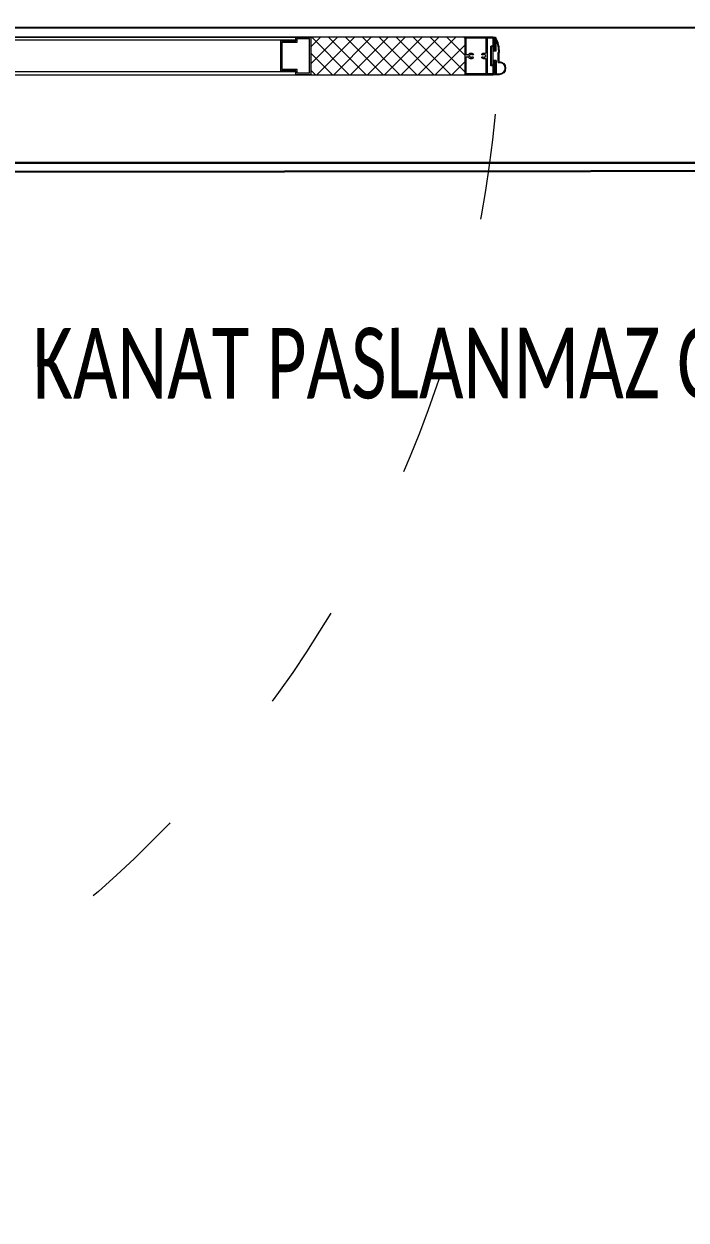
# Model space of a CAD drawing. Header units: millimetres. Extents: x -10496 to -5455, y -188 to 7293.
# Drawn here: x -7085.7 to -7010.7, y 2832.6 to 2968 of the extents above; entities that cross this region are included whole.
import ezdxf

# ---------------------------------------------------------------- set-up
doc = ezdxf.new("R2010")
doc.units = ezdxf.units.MM
doc.linetypes.add('ACAD_ISO03W100', pattern=[30, 12, -18])
for name, color, linetype in [('02_BEMASSUNG', 4, 'Continuous'), ('GJC ALAN', 2, 'Continuous'), ('İÇERİK1', 14, 'Continuous'), ('Kıtc-006 Yazı 001', 1, 'Continuous')]:
    doc.layers.add(name, color=color, linetype=linetype)
for name, color, linetype, lineweight in [('A-RCON-1', 8, 'Continuous', 5), ('GJC_duvar', 10, 'Continuous', 30), ('GJC_ölçüler', 253, 'Continuous', 5)]:
    doc.layers.add(name, color=color, linetype=linetype, lineweight=lineweight)
doc.styles.add('Ölçü50', font='calibri.ttf', dxfattribs={"width": 0.7})

# ---------------------------------------------------------------- blocks, each defined once
blk = doc.blocks.new('ADSAFDF')
for p, q in [((21262.34, -21268.38), (21264.66, -21266.77)), ((21264.66, -21266.77), (21270.38, -21267.22)), ((21270.38, -21267.22), (21278.27, -21268.63)), ((21261.02, -21269.79), (21262.34, -21268.38)), ((21278.27, -21268.63), (21292.07, -21276.4)), ((21247.31, -21273.41), (21256.11, -21270.2)), ((21256.11, -21270.2), (21250.72, -21271.44)), ((21256.11, -21270.2), (21251.87, -21271.84)), ((21256.11, -21270.2), (21251.9, -21275.08)), ((21261.17, -21269.76), (21256.11, -21270.2)), ((21256.11, -21270.2), (21256.11, -21270.2)), ((21257.32, -21272.41), (21261.02, -21269.79)), ((21250.72, -21271.44), (21244.84, -21273.65)), ((21251.87, -21271.84), (21249.58, -21273.94)), ((21279.43, -21271.97), (21278.76, -21274.43)), ((21215.46, -21274.95), (21219.5, -21274.25)), ((21219.5, -21274.25), (21222.21, -21274.4)), ((21233.74, -21274.44), (21222.66, -21274.59)), ((21231.71, -21278.77), (21233.74, -21274.44)), ((21233.74, -21274.44), (21237.08, -21273.82)), ((21233.74, -21274.44), (21233.74, -21274.44)), ((21237.08, -21273.82), (21242.15, -21274.74)), ((21242.55, -21274.44), (21241.72, -21275.08)), ((21244.84, -21273.65), (21242.55, -21274.44)), ((21244.26, -21279.78), (21247.31, -21273.41)), ((21249.58, -21273.94), (21247.36, -21276)), ((21278.76, -21274.43), (21276.56, -21276.22)), ((21209.1, -21276.46), (21210.96, -21275.72)), ((21210.96, -21275.72), (21215.46, -21274.95)), ((21222.66, -21274.59), (21216.44, -21276.64)), ((21251.9, -21275.08), (21248.72, -21282.18)), ((21270.07, -21275.17), (21270.71, -21281.97)), ((21208.21, -21278.1), (21209.1, -21276.46)), ((21216.44, -21276.64), (21213.19, -21277.78)), ((21247.36, -21276), (21245.7, -21281.37)), ((21276.56, -21276.22), (21270.08, -21276.47)), ((21291.99, -21280.36), (21276.56, -21276.22)), ((21292.07, -21276.4), (21294.15, -21277.14)), ((21294.15, -21277.14), (21298.59, -21279.39)), ((21208.12, -21279.52), (21208.21, -21278.1)), ((21213.19, -21277.78), (21211.6, -21278.1)), ((21211.6, -21278.1), (21213.58, -21281.03)), ((21211.87, -21281.41), (21208.12, -21279.52)), ((21233.5, -21282.16), (21231.71, -21278.77)), ((21243.7, -21285.09), (21244.26, -21279.78)), ((21298.59, -21279.39), (21299.34, -21280.85)), ((21213.58, -21281.03), (21220.83, -21282.23)), ((21293.14, -21281.16), (21291.99, -21280.36)), ((21294.94, -21282.28), (21293.14, -21281.16)), ((21296.96, -21280.9), (21299.5, -21282.98)), ((21299.34, -21280.85), (21302.01, -21282.61)), ((21214.4, -21281.81), (21211.87, -21281.41)), ((21218.22, -21282.74), (21214.4, -21281.81)), ((21220.83, -21282.23), (21229.2, -21283.88)), ((21236.95, -21283.08), (21233.5, -21282.16)), ((21245.7, -21281.37), (21246.08, -21283.28)), ((21248.72, -21282.18), (21248.87, -21285.9)), ((21270.71, -21281.97), (21270.4, -21285.65)), ((21296.85, -21283.22), (21294.94, -21282.28)), ((21222.1, -21284.65), (21218.22, -21282.74)), ((21229.2, -21283.88), (21233.41, -21283.22)), ((21229.46, -21283.94), (21229.35, -21285.13)), ((21233.41, -21283.22), (21236.95, -21283.08)), ((21240.16, -21283.84), (21236.95, -21283.08)), ((21241.95, -21284.56), (21240.16, -21283.84)), ((21246.08, -21283.28), (21244.9, -21287.18)), ((21298.45, -21283.71), (21296.85, -21283.22)), ((21299.97, -21284.33), (21298.45, -21283.71)), ((21300.95, -21283.37), (21298.95, -21282.68)), ((21299.5, -21282.98), (21300.89, -21283.78)), ((21300.89, -21283.78), (21299.97, -21284.33)), ((21302.61, -21284.81), (21300.95, -21283.37)), ((21302.01, -21282.61), (21302.97, -21284.45)), ((21225.05, -21284.42), (21222.1, -21284.65)), ((21227.42, -21284.84), (21225.05, -21284.42)), ((21229.35, -21285.13), (21227.42, -21284.84)), ((21241.95, -21284.56), (21243.7, -21285.09)), ((21243.7, -21285.09), (21244.9, -21287.18)), ((21265.93, -21284.81), (21261.09, -21285.56)), ((21262.45, -21285.61), (21265.93, -21284.81)), ((21265.93, -21284.81), (21270.4, -21285.65)), ((21302.97, -21284.45), (21302.61, -21284.81)), ((21248.87, -21285.9), (21246.16, -21285.76)), ((21248.87, -21285.9), (21246.26, -21290.71)), ((21256.91, -21286.27), (21255.34, -21289.95)), ((21261.09, -21285.56), (21256.91, -21286.27)), ((21259.55, -21288.99), (21262.45, -21285.61)), ((21270.4, -21285.65), (21272.22, -21286.27)), ((21270.4, -21285.65), (21272.22, -21286.27)), ((21272.22, -21286.27), (21276.95, -21291.08)), ((21244.9, -21287.18), (21242.29, -21289.55)), ((21258.55, -21294.26), (21259.55, -21288.99)), ((21242.29, -21289.55), (21241.25, -21295.64)), ((21255.34, -21289.95), (21255.73, -21293.12)), ((21246.26, -21290.71), (21244.1, -21295.01)), ((21276.95, -21291.08), (21278.18, -21294)), ((21281.34, -21293.15), (21278.18, -21294)), ((21287.82, -21293.14), (21281.34, -21293.15)), ((21287.83, -21294.99), (21287.82, -21293.14)), ((21260.69, -21299.16), (21258.55, -21294.26)), ((21278.18, -21294), (21278.24, -21295.02)), ((21241.25, -21295.64), (21242.97, -21301.15)), ((21244.1, -21295.01), (21243.88, -21300.23)), ((21278.31, -21296.23), (21278.24, -21295.02)), ((21285.2, -21299.84), (21287.83, -21294.99)), ((21278.04, -21297.86), (21278.31, -21296.23)), ((21215.72, -21297.85), (21216.39, -21297.67)), ((21215.75, -21298.62), (21215.72, -21297.85)), ((21217.38, -21299.56), (21215.75, -21298.62)), ((21216.39, -21297.67), (21218.32, -21298.05)), ((21218.32, -21298.05), (21218.67, -21297.58)), ((21218.67, -21297.58), (21222.07, -21298.04)), ((21221.87, -21298.76), (21221.17, -21299.97)), ((21223, -21297.63), (21221.87, -21298.76)), ((21222.07, -21298.04), (21223, -21297.63)), ((21225.83, -21297.52), (21223, -21297.63)), ((21234.38, -21298.82), (21225.83, -21297.52)), ((21229.7, -21299.63), (21234.38, -21298.82)), ((21234.38, -21298.82), (21238.13, -21299.78)), ((21276.91, -21299.74), (21278.04, -21297.86)), ((21219.31, -21300.9), (21217.38, -21299.56)), ((21221.17, -21299.97), (21224.32, -21303.28)), ((21228.88, -21303.36), (21229.7, -21299.63)), ((21238.13, -21299.78), (21242.97, -21301.15)), ((21264.5, -21301.33), (21260.69, -21299.16)), ((21275.37, -21301.08), (21276.91, -21299.74)), ((21282.85, -21301.42), (21285.2, -21299.84)), ((21220.41, -21301.51), (21219.31, -21300.9)), ((21223.27, -21302.77), (21220.41, -21301.51)), ((21242.97, -21301.15), (21245.13, -21303.35)), ((21243.88, -21300.23), (21243.72, -21301.49)), ((21264.97, -21301.5), (21262.43, -21303.81)), ((21266.98, -21302.22), (21264.5, -21301.33)), ((21274.45, -21301.41), (21272.66, -21302.09)), ((21274.45, -21301.41), (21282.85, -21301.42)), ((21274.47, -21301.42), (21275.37, -21301.08)), ((21267.82, -21302.2), (21265.04, -21303.37)), ((21272.66, -21302.09), (21266.98, -21302.22)), ((21224.32, -21303.28), (21227.59, -21305.81)), ((21230.68, -21306.54), (21228.88, -21303.36)), ((21245.13, -21303.35), (21248.45, -21305.16)), ((21262.43, -21303.81), (21259.24, -21308.03)), ((21265.04, -21303.37), (21262.43, -21303.81)), ((21248.45, -21305.16), (21253.36, -21306.14)), ((21227.59, -21305.81), (21229.65, -21306.6)), ((21229.65, -21306.6), (21230.68, -21306.54)), ((21235.92, -21307.95), (21230.68, -21306.54)), ((21240.99, -21309.68), (21235.92, -21307.95)), ((21259.24, -21308.03), (21252.06, -21311.3)), ((21246.55, -21311.44), (21240.99, -21309.68)), ((21252.06, -21311.3), (21246.55, -21311.44))]:
    blk.add_line(p, q)
blk = doc.blocks.new('120 çarpma kapı')
at = {"lineweight": 9, "true_color": 0x000000}
h = blk.add_hatch(color=18, dxfattribs=at)
h.dxf.hatch_style = 1
h.paths.add_polyline_path([(3107.96, 15201.85), (3109.66, 15201.85), (3109.66, 15201.43), (3111.37, 15201.43), (3111.37, 15205.69), (3109.66, 15205.69), (3109.66, 15205.26), (3107.96, 15205.26)])
h.paths.add_polyline_path([(3108.13, 15202.02), (3109.83, 15202.02), (3109.83, 15201.6), (3111.2, 15201.6), (3111.2, 15205.52), (3109.83, 15205.52), (3109.83, 15205.09), (3108.13, 15205.09)], flags=16)
at = {"lineweight": 9, "true_color": 0xc7c8ca}
h = blk.add_hatch(color=9, dxfattribs=at)
h.dxf.hatch_style = 1
h.paths.add_polyline_path([(3130.33, 15205.69), (3130.31, 15205.67), (3130.28, 15205.69), (3130.07, 15205.69), (3130.04, 15205.67), (3130.02, 15205.69), (3129.8, 15205.69), (3129.78, 15205.67), (3129.75, 15205.69), (3129.54, 15205.69), (3129.51, 15205.67), (3129.49, 15205.69), (3129.27, 15205.69), (3129.25, 15205.67), (3129.22, 15205.69), (3129.01, 15205.69), (3128.98, 15205.67), (3128.96, 15205.69), (3128.89, 15205.69, 0.414214), (3128.85, 15205.65), (3128.85, 15201.47, 0.414214), (3128.89, 15201.43), (3128.96, 15201.43), (3128.98, 15201.45), (3129.01, 15201.43), (3129.22, 15201.43), (3129.25, 15201.45), (3129.27, 15201.43), (3129.49, 15201.43), (3129.51, 15201.45), (3129.54, 15201.43), (3129.75, 15201.43), (3129.78, 15201.45), (3129.8, 15201.43), (3130.02, 15201.43), (3130.04, 15201.45), (3130.07, 15201.43), (3130.28, 15201.43), (3130.31, 15201.45), (3130.33, 15201.43), (3130.55, 15201.43), (3130.57, 15201.45), (3130.6, 15201.43), (3130.81, 15201.43), (3130.84, 15201.45), (3130.86, 15201.43), (3131.07, 15201.43), (3131.1, 15201.45), (3131.13, 15201.43), (3131.34, 15201.43), (3131.36, 15201.45), (3131.39, 15201.43), (3131.6, 15201.43), (3131.63, 15201.45), (3131.65, 15201.43), (3131.87, 15201.43), (3131.89, 15201.45), (3131.92, 15201.43), (3132.13, 15201.43), (3132.16, 15201.45), (3132.18, 15201.43), (3132.24, 15201.43, 0.414214), (3132.26, 15201.45), (3132.26, 15202.92), (3132.16, 15202.92), (3132.14, 15202.92), (3132.14, 15201.58, -0.414214), (3132.11, 15201.55), (3131.33, 15201.55), (3131.33, 15205.56), (3132.11, 15205.56, -0.414214), (3132.14, 15205.54), (3132.14, 15204.2), (3132.16, 15204.2), (3132.26, 15204.2), (3132.26, 15205.67, 0.414214), (3132.24, 15205.69), (3132.18, 15205.69), (3132.16, 15205.67), (3132.13, 15205.69), (3131.92, 15205.69), (3131.89, 15205.67), (3131.87, 15205.69), (3131.65, 15205.69), (3131.63, 15205.67), (3131.6, 15205.69), (3131.39, 15205.69), (3131.36, 15205.67), (3131.34, 15205.69), (3131.13, 15205.69), (3131.1, 15205.67), (3131.07, 15205.69), (3130.86, 15205.69), (3130.84, 15205.67), (3130.81, 15205.69), (3130.6, 15205.69), (3130.57, 15205.67), (3130.55, 15205.69)])
h.paths.add_polyline_path([(3131.18, 15205.58, -0.414214), (3131.2, 15205.56), (3131.2, 15203.89, -0.561991), (3131.14, 15203.85, 0.306782), (3130.77, 15203.81, 1), (3130.88, 15203.68, -0.054412), (3130.91, 15203.7, 0.301481), (3130.91, 15203.72, -0.405143), (3130.92, 15203.74, -0.083097), (3130.98, 15203.75, -0.083097), (3131.05, 15203.74, -0.405143), (3131.06, 15203.72, 0.301481), (3131.06, 15203.7, -0.145709), (3131.13, 15203.64, 0.301473), (3131.15, 15203.63, -0.405144), (3131.17, 15203.62, -0.083419), (3131.18, 15203.56, -0.082774), (3131.17, 15203.5, -0.405142), (3131.15, 15203.48, 0.301489), (3131.13, 15203.48, -0.145709), (3131.06, 15203.41, 0.301481), (3131.06, 15203.39, -0.405143), (3131.05, 15203.37, -0.083097), (3130.98, 15203.36, -0.083097), (3130.92, 15203.37, -0.405143), (3130.91, 15203.39, 0.301481), (3130.91, 15203.41, -0.054412), (3130.88, 15203.43, 1), (3130.77, 15203.31, 0.306781), (3131.14, 15203.27, -0.561991), (3131.2, 15203.23), (3131.2, 15201.55, -0.414214), (3131.18, 15201.53), (3129, 15201.53, -0.414214), (3128.96, 15201.58), (3128.96, 15203.41, -0.414214), (3129, 15203.45), (3129.21, 15203.45, -0.306059), (3129.23, 15203.44, 0.514738), (3129.75, 15203.31, 1), (3129.64, 15203.43, -0.054412), (3129.61, 15203.41, 0.301481), (3129.61, 15203.39, -0.405143), (3129.6, 15203.37, -0.083097), (3129.53, 15203.36, -0.083097), (3129.47, 15203.37, -0.405143), (3129.46, 15203.39, 0.301481), (3129.46, 15203.41, -0.145709), (3129.39, 15203.48, 0.301473), (3129.37, 15203.48, -0.405144), (3129.35, 15203.5, -0.083419), (3129.34, 15203.56, -0.082774), (3129.35, 15203.62, -0.405142), (3129.37, 15203.63, 0.301489), (3129.39, 15203.64, -0.145709), (3129.46, 15203.7, 0.301481), (3129.46, 15203.72, -0.405143), (3129.47, 15203.74, -0.083097), (3129.53, 15203.75, -0.083097), (3129.6, 15203.74, -0.405143), (3129.61, 15203.72, 0.301481), (3129.61, 15203.7, -0.054412), (3129.64, 15203.68, 1), (3129.75, 15203.81, 0.514738), (3129.23, 15203.68, -0.306059), (3129.21, 15203.67), (3129, 15203.67, -0.414214), (3128.96, 15203.71), (3128.96, 15205.54, -0.414214), (3129, 15205.58)], flags=16)
h = blk.add_hatch(color=9, dxfattribs=at)
h.dxf.hatch_style = 1
h.paths.add_polyline_path([(3131.2, 15201.55), (3131.2, 15203.23, 0.561991), (3131.14, 15203.27, -0.306781), (3130.77, 15203.31, -1), (3130.88, 15203.43, 0.045173), (3130.9, 15203.42, -0.405963), (3130.91, 15203.39, 0.405143), (3130.92, 15203.37, 0.083097), (3130.98, 15203.36, 0.083097), (3131.05, 15203.37, 0.405143), (3131.06, 15203.39, -0.405963), (3131.07, 15203.42, 0.126935), (3131.13, 15203.47, -0.405953), (3131.15, 15203.48, 0.405142), (3131.17, 15203.5, 0.082774), (3131.18, 15203.56, 0.083419), (3131.17, 15203.62, 0.405144), (3131.15, 15203.63, -0.405974), (3131.13, 15203.64, 0.126932), (3131.07, 15203.7, -0.405963), (3131.06, 15203.72, 0.405143), (3131.05, 15203.74, 0.083097), (3130.98, 15203.75, 0.083097), (3130.92, 15203.74, 0.405143), (3130.91, 15203.72, -0.405963), (3130.9, 15203.7, 0.045173), (3130.88, 15203.68, -1), (3130.77, 15203.81, -0.306781), (3131.14, 15203.85, 0.561991), (3131.2, 15203.89), (3131.2, 15205.56, 0.414214), (3131.18, 15205.58), (3129, 15205.58, 0.414214), (3128.96, 15205.54), (3128.96, 15203.71, 0.414214), (3129, 15203.67), (3129.21, 15203.67, 0.306059), (3129.23, 15203.68, -0.514738), (3129.75, 15203.81, -1), (3129.64, 15203.68, 0.045173), (3129.62, 15203.7, -0.405963), (3129.61, 15203.72, 0.405143), (3129.6, 15203.74, 0.083097), (3129.53, 15203.75, 0.083097), (3129.47, 15203.74, 0.405143), (3129.46, 15203.72, -0.405963), (3129.45, 15203.7, 0.126935), (3129.39, 15203.64, -0.405953), (3129.37, 15203.63, 0.405142), (3129.35, 15203.62, 0.082774), (3129.34, 15203.56, 0.083419), (3129.35, 15203.5, 0.405144), (3129.37, 15203.48, -0.405974), (3129.39, 15203.47, 0.126932), (3129.45, 15203.42, -0.405963), (3129.46, 15203.39, 0.405143), (3129.47, 15203.37, 0.083097), (3129.53, 15203.36, 0.083097), (3129.6, 15203.37, 0.405143), (3129.61, 15203.39, -0.405963), (3129.62, 15203.42, 0.045173), (3129.64, 15203.43, -1), (3129.75, 15203.31, -0.514738), (3129.23, 15203.44, 0.306059), (3129.21, 15203.45), (3129, 15203.45, 0.414214), (3128.96, 15203.41), (3128.96, 15201.58, 0.414214), (3129, 15201.53), (3131.18, 15201.53, 0.414214)], flags=17)
h.paths.add_polyline_path([(3131.2, 15201.55, -0.414214), (3131.18, 15201.53), (3129, 15201.53, -0.414214), (3128.96, 15201.58), (3128.96, 15203.41, -0.414214), (3129, 15203.45), (3129.21, 15203.45, -0.306059), (3129.23, 15203.44, 0.514738), (3129.75, 15203.31, 1), (3129.64, 15203.43, -0.054412), (3129.61, 15203.41, 0.301481), (3129.61, 15203.39, -0.405143), (3129.6, 15203.37, -0.083097), (3129.53, 15203.36, -0.083097), (3129.47, 15203.37, -0.405143), (3129.46, 15203.39, 0.301481), (3129.46, 15203.41, -0.145709), (3129.39, 15203.48, 0.301473), (3129.37, 15203.48, -0.405144), (3129.35, 15203.5, -0.083419), (3129.34, 15203.56, -0.082774), (3129.35, 15203.62, -0.405142), (3129.37, 15203.63, 0.301489), (3129.39, 15203.64, -0.145709), (3129.46, 15203.7, 0.301481), (3129.46, 15203.72, -0.405143), (3129.47, 15203.74, -0.083097), (3129.53, 15203.75, -0.083097), (3129.6, 15203.74, -0.405143), (3129.61, 15203.72, 0.301481), (3129.61, 15203.7, -0.054412), (3129.64, 15203.68, 1), (3129.75, 15203.81, 0.514738), (3129.23, 15203.68, -0.306059), (3129.21, 15203.67), (3129, 15203.67, -0.414214), (3128.96, 15203.71), (3128.96, 15205.54, -0.414214), (3129, 15205.58), (3131.18, 15205.58, -0.414214), (3131.2, 15205.56), (3131.2, 15203.89, -0.561991), (3131.14, 15203.85, 0.306782), (3130.77, 15203.81, 1), (3130.88, 15203.68, -0.054412), (3130.91, 15203.7, 0.301481), (3130.91, 15203.72, -0.405143), (3130.92, 15203.74, -0.083097), (3130.98, 15203.75, -0.083097), (3131.05, 15203.74, -0.405143), (3131.06, 15203.72, 0.301481), (3131.06, 15203.7, -0.145709), (3131.13, 15203.64, 0.301473), (3131.15, 15203.63, -0.405144), (3131.17, 15203.62, -0.083419), (3131.18, 15203.56, -0.082774), (3131.17, 15203.5, -0.405142), (3131.15, 15203.48, 0.301489), (3131.13, 15203.48, -0.145709), (3131.06, 15203.41, 0.301481), (3131.06, 15203.39, -0.405143), (3131.05, 15203.37, -0.083097), (3130.98, 15203.36, -0.083097), (3130.92, 15203.37, -0.405143), (3130.91, 15203.39, 0.301481), (3130.91, 15203.41, -0.054412), (3130.88, 15203.43, 1), (3130.77, 15203.31, 0.306781), (3131.14, 15203.27, -0.561991), (3131.2, 15203.23)], flags=17)
at = {"lineweight": 9, "true_color": 0x000000}
h = blk.add_hatch(color=18, dxfattribs=at)
h.dxf.hatch_style = 1
h.paths.add_polyline_path([(3132.26, 15204.18), (3132.09, 15204.18), (3132.09, 15204.69), (3131.75, 15204.69), (3131.75, 15202.44), (3132.09, 15202.44), (3132.09, 15202.95), (3132.26, 15202.95), (3132.26, 15201.43, 0.149126), (3132.69, 15203.19), (3132.69, 15204.2, 1), (3132.69, 15205.7), (3132.26, 15205.7)])
h.paths.add_polyline_path([(3132.35, 15205.61), (3132.69, 15205.61, -1.062317), (3132.6, 15204.29), (3132.6, 15203.19, -0.120241), (3132.35, 15201.78), (3132.35, 15203.03), (3132.01, 15203.03), (3132.01, 15202.52), (3131.84, 15202.52), (3131.84, 15204.61), (3132.01, 15204.61), (3132.01, 15204.09), (3132.35, 15204.09)], flags=16)
at = {"lineweight": 9}
for p, q in [((3012.11, 15205.69), (3132.04, 15205.69)), ((3034.93, 15205.69), (3109.66, 15205.69)), ((3109.66, 15205.35), (3034.93, 15205.35)), ((3109.66, 15205.69), (3109.66, 15205.35)), ((3111.37, 15205.69), (3109.66, 15205.69)), ((3109.66, 15205.69), (3109.66, 15205.26)), ((3111.2, 15205.52), (3109.83, 15205.52)), ((3109.83, 15205.52), (3109.83, 15205.09)), ((3111.2, 15201.6), (3111.2, 15205.52)), ((3111.37, 15201.43), (3111.37, 15205.69)), ((3111.37, 15205.69), (3128.85, 15205.69)), ((3111.37, 15201.43), (3111.37, 15205.69)), ((3128.85, 15205.69), (3128.85, 15201.43)), ((3132.04, 15205.69), (3132.04, 15201.43)), ((3132.69, 15205.7), (3132.26, 15205.7)), ((3132.26, 15204.18), (3132.26, 15205.7)), ((3132.69, 15205.61), (3132.35, 15205.61)), ((3132.35, 15204.09), (3132.35, 15205.61)), ((3109.66, 15205.26), (3107.96, 15205.26)), ((3107.96, 15205.26), (3107.96, 15201.85)), ((3109.83, 15205.09), (3108.13, 15205.09)), ((3108.13, 15205.09), (3108.13, 15202.02)), ((3132.09, 15204.69), (3131.75, 15204.69)), ((3131.75, 15204.69), (3131.75, 15202.44)), ((3132.01, 15204.61), (3131.84, 15204.61)), ((3131.84, 15204.61), (3131.84, 15202.52)), ((3132.01, 15204.09), (3132.01, 15204.61)), ((3132.35, 15204.09), (3132.01, 15204.09)), ((3132.09, 15204.18), (3132.09, 15204.69)), ((3132.26, 15204.18), (3132.09, 15204.18)), ((3132.6, 15204.29), (3132.6, 15203.19)), ((3132.69, 15204.2), (3132.69, 15203.19)), ((3132.35, 15203.03), (3132.01, 15203.03)), ((3132.01, 15203.03), (3132.01, 15202.52)), ((3132.26, 15202.95), (3132.09, 15202.95)), ((3132.09, 15202.95), (3132.09, 15202.44)), ((3132.26, 15202.95), (3132.26, 15201.43)), ((3132.35, 15203.03), (3132.35, 15201.78)), ((3132.04, 15201.43), (3012.11, 15201.43)), ((3109.66, 15201.77), (3034.93, 15201.77)), ((3034.93, 15201.43), (3109.66, 15201.43)), ((3107.96, 15201.85), (3109.66, 15201.85)), ((3108.13, 15202.02), (3109.83, 15202.02)), ((3109.66, 15201.85), (3109.66, 15201.43)), ((3109.66, 15201.43), (3109.66, 15201.77)), ((3109.66, 15201.43), (3111.37, 15201.43)), ((3109.83, 15202.02), (3109.83, 15201.6)), ((3109.83, 15201.6), (3111.2, 15201.6)), ((3128.85, 15201.43), (3111.37, 15201.43)), ((3132.09, 15202.44), (3131.75, 15202.44)), ((3132.01, 15202.52), (3131.84, 15202.52))]:
    blk.add_line(p, q, dxfattribs=at)
at = {"color": 40, "linetype": 'Continuous', "lineweight": 9, "true_color": 0xf8d731}
for p, q in [((3111.37, 15205.16), (3111.9, 15205.69)), ((3111.37, 15203.24), (3113.82, 15205.69)), ((3111.47, 15201.43), (3115.73, 15205.69)), ((3116.31, 15201.43), (3112.05, 15205.69)), ((3113.38, 15201.43), (3117.64, 15205.69)), ((3118.22, 15201.43), (3113.96, 15205.69)), ((3115.29, 15201.43), (3119.56, 15205.69)), ((3120.14, 15201.43), (3115.88, 15205.69)), ((3117.21, 15201.43), (3121.47, 15205.69)), ((3122.05, 15201.43), (3117.79, 15205.69)), ((3119.12, 15201.43), (3123.39, 15205.69)), ((3123.97, 15201.43), (3119.7, 15205.69)), ((3121.04, 15201.43), (3125.3, 15205.69)), ((3125.88, 15201.43), (3121.62, 15205.69)), ((3122.95, 15201.43), (3127.22, 15205.69)), ((3127.8, 15201.43), (3123.53, 15205.69)), ((3124.87, 15201.43), (3128.85, 15205.41)), ((3128.85, 15202.29), (3125.45, 15205.69)), ((3128.85, 15204.2), (3127.36, 15205.69)), ((3114.4, 15201.43), (3111.37, 15204.45)), ((3126.78, 15201.43), (3128.85, 15203.5)), ((3112.48, 15201.43), (3111.37, 15202.54)), ((3128.7, 15201.43), (3128.85, 15201.58))]:
    blk.add_line(p, q, dxfattribs=at)
at = {"lineweight": 9}
for centre, radius, start, end in [((3132.69, 15204.95), 0.665, 262.8546, 89.7777), ((3132.69, 15204.95), 0.748, 270, 90), ((3129.59, 15203.01), 3.1, 329.4196, 3.3468), ((3129.59, 15203.01), 3.02, 335.9982, 3.4237)]:
    blk.add_arc(centre, radius, start, end, dxfattribs=at)
at = {"layer": '02_BEMASSUNG', "linetype": 'ACAD_ISO03W100', "lineweight": 9}
blk.add_arc((2998.63, 15197.41), 134.24, 5.4498, 82.4044, dxfattribs=at)
at = {"layer": 'İÇERİK1', "color": 0, "lineweight": 9}
for p, q in [((3128.85, 15205.65), (3128.85, 15201.47)), ((3128.96, 15205.69), (3128.89, 15205.69)), ((3128.98, 15205.67), (3128.96, 15205.69)), ((3128.96, 15205.54), (3128.96, 15203.71)), ((3129.01, 15205.69), (3128.98, 15205.67)), ((3131.18, 15205.58), (3129, 15205.58)), ((3129.22, 15205.69), (3129.01, 15205.69)), ((3129.25, 15205.67), (3129.22, 15205.69)), ((3129.27, 15205.69), (3129.25, 15205.67)), ((3129.49, 15205.69), (3129.27, 15205.69)), ((3129.51, 15205.67), (3129.49, 15205.69)), ((3129.54, 15205.69), (3129.51, 15205.67)), ((3129.75, 15205.69), (3129.54, 15205.69)), ((3129.78, 15205.67), (3129.75, 15205.69)), ((3129.8, 15205.69), (3129.78, 15205.67)), ((3130.02, 15205.69), (3129.8, 15205.69)), ((3130.04, 15205.67), (3130.02, 15205.69)), ((3130.07, 15205.69), (3130.04, 15205.67)), ((3130.28, 15205.69), (3130.07, 15205.69)), ((3130.31, 15205.67), (3130.28, 15205.69)), ((3130.33, 15205.69), (3130.31, 15205.67)), ((3130.55, 15205.69), (3130.33, 15205.69)), ((3130.57, 15205.67), (3130.55, 15205.69)), ((3130.6, 15205.69), (3130.57, 15205.67)), ((3130.81, 15205.69), (3130.6, 15205.69)), ((3130.84, 15205.67), (3130.81, 15205.69)), ((3130.86, 15205.69), (3130.84, 15205.67)), ((3131.07, 15205.69), (3130.86, 15205.69)), ((3131.1, 15205.67), (3131.07, 15205.69)), ((3131.13, 15205.69), (3131.1, 15205.67)), ((3131.34, 15205.69), (3131.13, 15205.69)), ((3131.2, 15203.89), (3131.2, 15205.56)), ((3131.33, 15201.55), (3131.33, 15205.56)), ((3131.33, 15205.56), (3132.11, 15205.56)), ((3131.36, 15205.67), (3131.34, 15205.69)), ((3131.39, 15205.69), (3131.36, 15205.67)), ((3131.6, 15205.69), (3131.39, 15205.69)), ((3131.63, 15205.67), (3131.6, 15205.69)), ((3131.65, 15205.69), (3131.63, 15205.67)), ((3131.87, 15205.69), (3131.65, 15205.69)), ((3131.89, 15205.67), (3131.87, 15205.69)), ((3131.92, 15205.69), (3131.89, 15205.67)), ((3132.13, 15205.69), (3131.92, 15205.69)), ((3132.16, 15205.67), (3132.13, 15205.69)), ((3132.14, 15205.54), (3132.14, 15204.2)), ((3132.18, 15205.69), (3132.16, 15205.67)), ((3132.24, 15205.69), (3132.18, 15205.69)), ((3132.26, 15204.2), (3132.26, 15205.67)), ((3132.14, 15204.2), (3132.16, 15204.2)), ((3132.16, 15204.2), (3132.26, 15204.2)), ((3128.96, 15203.41), (3128.96, 15201.58)), ((3129, 15203.67), (3129.21, 15203.67)), ((3129.21, 15203.45), (3129, 15203.45)), ((3131.2, 15201.55), (3131.2, 15203.23)), ((3132.16, 15202.92), (3132.14, 15202.92)), ((3132.14, 15202.92), (3132.14, 15201.58)), ((3132.26, 15202.92), (3132.16, 15202.92)), ((3132.26, 15201.45), (3132.26, 15202.92)), ((3128.89, 15201.43), (3128.96, 15201.43)), ((3128.96, 15201.43), (3128.98, 15201.45)), ((3128.98, 15201.45), (3129.01, 15201.43)), ((3129, 15201.53), (3131.18, 15201.53)), ((3129.01, 15201.43), (3129.22, 15201.43)), ((3129.22, 15201.43), (3129.25, 15201.45)), ((3129.25, 15201.45), (3129.27, 15201.43)), ((3129.27, 15201.43), (3129.49, 15201.43)), ((3129.49, 15201.43), (3129.51, 15201.45)), ((3129.51, 15201.45), (3129.54, 15201.43)), ((3129.54, 15201.43), (3129.75, 15201.43)), ((3129.75, 15201.43), (3129.78, 15201.45)), ((3129.78, 15201.45), (3129.8, 15201.43)), ((3129.8, 15201.43), (3130.02, 15201.43)), ((3130.02, 15201.43), (3130.04, 15201.45)), ((3130.04, 15201.45), (3130.07, 15201.43)), ((3130.07, 15201.43), (3130.28, 15201.43)), ((3130.28, 15201.43), (3130.31, 15201.45)), ((3130.31, 15201.45), (3130.33, 15201.43)), ((3130.33, 15201.43), (3130.55, 15201.43)), ((3130.55, 15201.43), (3130.57, 15201.45)), ((3130.57, 15201.45), (3130.6, 15201.43)), ((3130.6, 15201.43), (3130.81, 15201.43)), ((3130.81, 15201.43), (3130.84, 15201.45)), ((3130.84, 15201.45), (3130.86, 15201.43)), ((3130.86, 15201.43), (3131.07, 15201.43)), ((3131.07, 15201.43), (3131.1, 15201.45)), ((3131.1, 15201.45), (3131.13, 15201.43)), ((3131.13, 15201.43), (3131.34, 15201.43)), ((3132.11, 15201.55), (3131.33, 15201.55)), ((3131.34, 15201.43), (3131.36, 15201.45)), ((3131.36, 15201.45), (3131.39, 15201.43)), ((3131.39, 15201.43), (3131.6, 15201.43)), ((3131.6, 15201.43), (3131.63, 15201.45)), ((3131.63, 15201.45), (3131.65, 15201.43)), ((3131.65, 15201.43), (3131.87, 15201.43)), ((3131.87, 15201.43), (3131.89, 15201.45)), ((3131.89, 15201.45), (3131.92, 15201.43)), ((3131.92, 15201.43), (3132.13, 15201.43)), ((3132.13, 15201.43), (3132.16, 15201.45)), ((3132.16, 15201.45), (3132.18, 15201.43)), ((3132.18, 15201.43), (3132.24, 15201.43))]:
    blk.add_line(p, q, dxfattribs=at)
for centre, radius, start, end in [((3128.89, 15205.65), 0.0426, 90, 180), ((3129, 15205.54), 0.0426, 90, 180), ((3131.18, 15205.56), 0.0213, 0, 90), ((3132.11, 15205.54), 0.0256, 0, 90), ((3132.24, 15205.67), 0.0213, 0, 90), ((3129, 15203.71), 0.0426, 180, 270), ((3129, 15203.41), 0.0426, 90, 180), ((3129.21, 15203.69), 0.0256, 270, 338.0687), ((3129.21, 15203.43), 0.0256, 21.9313, 90), ((3129.53, 15203.56), 0.328, 49.1223, 158.0687), ((3129.53, 15203.56), 0.328, 201.9313, 310.8777), ((3129.53, 15203.56), 0.195, 160.9996, 179.9268), ((3129.53, 15203.56), 0.195, 179.9268, 199.0008), ((3129.37, 15203.62), 0.0166, 72.7799, 160.9996), ((3129.37, 15203.5), 0.0166, 199.0008, 287.2209), ((3129.38, 15203.65), 0.0166, 252.7799, 341.1592), ((3129.38, 15203.47), 0.0166, 18.8373, 107.2209), ((3129.53, 15203.56), 0.166, 120.5319, 149.4686), ((3129.53, 15203.56), 0.166, 210.5321, 239.4681), ((3129.44, 15203.72), 0.0166, 288.8393, 17.2207), ((3129.44, 15203.4), 0.0166, 342.7793, 71.1607), ((3129.48, 15203.73), 0.0166, 109.0008, 197.2207), ((3129.48, 15203.39), 0.0166, 162.7793, 250.9992), ((3129.53, 15203.56), 0.195, 90, 109.0008), ((3129.53, 15203.56), 0.195, 250.9992, 270), ((3129.53, 15203.56), 0.195, 70.9992, 90), ((3129.53, 15203.56), 0.195, 270, 289.0008), ((3129.59, 15203.73), 0.0166, 342.7793, 70.9992), ((3129.59, 15203.39), 0.0166, 289.0008, 17.2207), ((3129.62, 15203.72), 0.0166, 162.7793, 251.1607), ((3129.62, 15203.4), 0.0166, 108.8393, 197.2207), ((3129.53, 15203.56), 0.166, 49.1223, 59.4681), ((3129.53, 15203.56), 0.166, 300.5319, 310.8777), ((3129.7, 15203.75), 0.081, 229.1222, 49.1225), ((3129.7, 15203.37), 0.081, 310.8776, 130.8777), ((3130.82, 15203.75), 0.081, 130.8773, 310.878), ((3130.82, 15203.37), 0.081, 49.1223, 229.1224), ((3130.98, 15203.56), 0.328, 62.6576, 130.8777), ((3130.98, 15203.56), 0.328, 229.1223, 297.3424), ((3130.98, 15203.56), 0.166, 120.5319, 130.8777), ((3130.98, 15203.56), 0.166, 229.1223, 239.4681), ((3130.89, 15203.72), 0.0166, 288.8393, 17.2207), ((3130.89, 15203.4), 0.0166, 342.7793, 71.1607), ((3130.93, 15203.73), 0.0166, 109.0008, 197.2207), ((3130.93, 15203.39), 0.0166, 162.7793, 250.9992), ((3130.98, 15203.56), 0.195, 90, 109.0008), ((3130.98, 15203.56), 0.195, 250.9992, 270), ((3130.98, 15203.56), 0.195, 70.9992, 90), ((3130.98, 15203.56), 0.195, 270, 289.0008), ((3131.04, 15203.73), 0.0166, 342.7793, 70.9992), ((3131.04, 15203.39), 0.0166, 289.0008, 17.2207), ((3131.07, 15203.72), 0.0166, 162.7793, 251.1607), ((3131.07, 15203.4), 0.0166, 108.8393, 197.2207), ((3130.98, 15203.56), 0.166, 30.5321, 59.4681), ((3130.98, 15203.56), 0.166, 300.5319, 329.4686), ((3131.14, 15203.65), 0.0166, 198.8373, 287.2209), ((3131.14, 15203.47), 0.0166, 72.7799, 161.1592), ((3131.15, 15203.89), 0.0426, 242.6576, 0), ((3131.15, 15203.23), 0.0426, 0, 117.3424), ((3131.15, 15203.62), 0.0166, 19.0008, 107.2209), ((3131.15, 15203.5), 0.0166, 252.7799, 340.9996), ((3130.98, 15203.56), 0.195, 359.9268, 19.0008), ((3130.98, 15203.56), 0.195, 340.9996, 359.9268), ((3128.89, 15201.47), 0.0426, 180, 270), ((3129, 15201.58), 0.0426, 180, 270), ((3131.18, 15201.55), 0.0213, 270, 0), ((3132.11, 15201.58), 0.0256, 270, 0), ((3132.24, 15201.45), 0.0213, 270, 0)]:
    blk.add_arc(centre, radius, start, end, dxfattribs=at)
blk = doc.blocks.new('new ytong')
at = {"layer": 'GJC_duvar'}
for points in [[(-17793.35, 3228.72), (-18803.41, 3228.9)], [(-17793.34, 3213.56), (-18803.38, 3213.56)]]:
    blk.add_lwpolyline(points, dxfattribs=at)

msp = doc.modelspace()

# ---------------------------------------------------------------- block references
at = {"layer": 'A-RCON-1', "rotation": 142.8171260906697}
msp.add_blockref('ADSAFDF', (-2977.6, -27006.61), dxfattribs=at)
at = {"layer": 'GJC_ölçüler', "xscale": -1, "rotation": 180}
msp.add_blockref('120 çarpma kapı', (-10164.55, 18167.97), dxfattribs=at)

# ---------------------------------------------------------------- texts
at = {"layer": 'Kıtc-006 Yazı 001', "lineweight": 0, "insert": (-7131, 2933.55), "char_height": 8, "attachment_point": 1, "rotation": 0.0406, "style": 'Ölçü50'}
msp.add_mtext_dynamic_manual_height_columns('\\pxt4;{\\fCalibri|b0|i0|c162|p34;\\C0;\\c16777215;120\\fCalibri|b0|i0|c0|p34;  CM TEK KANAT PASLANMAZ \\fCalibri|b0|i0|c162|p34;ÇARPMA \\P\\fCalibri|b0|i0|c0|p34;KAPI}', width=1064.5719, gutter_width=0.765, heights=[0], dxfattribs=at)

# ---------------------------------------------------------------- next in the draw order: block references
at = {"layer": 'GJC_duvar', "color": 41, "true_color": 0xf4ee51}
msp.add_blockref('new ytong', (11608.46, -261.26), dxfattribs=at)

# ---------------------------------------------------------------- next in the draw order: linework, layer by layer
at = {"layer": 'GJC ALAN', "color": 40, "lineweight": 30, "true_color": 0xf8d731}
msp.add_lwpolyline([(-6154.88, 2952.3), (-7194.84, 2951.16), (-7194.84, 2951.16), (-7274.89, 2951.16), (-7274.89, 3031.16), (-7204.88, 3031.16), (-7204.88, 3068.13), (-7484.88, 3068.13), (-7484.88, 2374.3), (-7244.88, 2374.3), (-7244.88, 2604.3), (-7194.88, 2604.3), (-7194.88, 2376.71), (-7194.88, 2374.3), (-6187.88, 2374.3), (-6187.88, 2455.3), (-6154.88, 2455.3)], close=True, dxfattribs=at)

doc.saveas('drawing.dxf')
